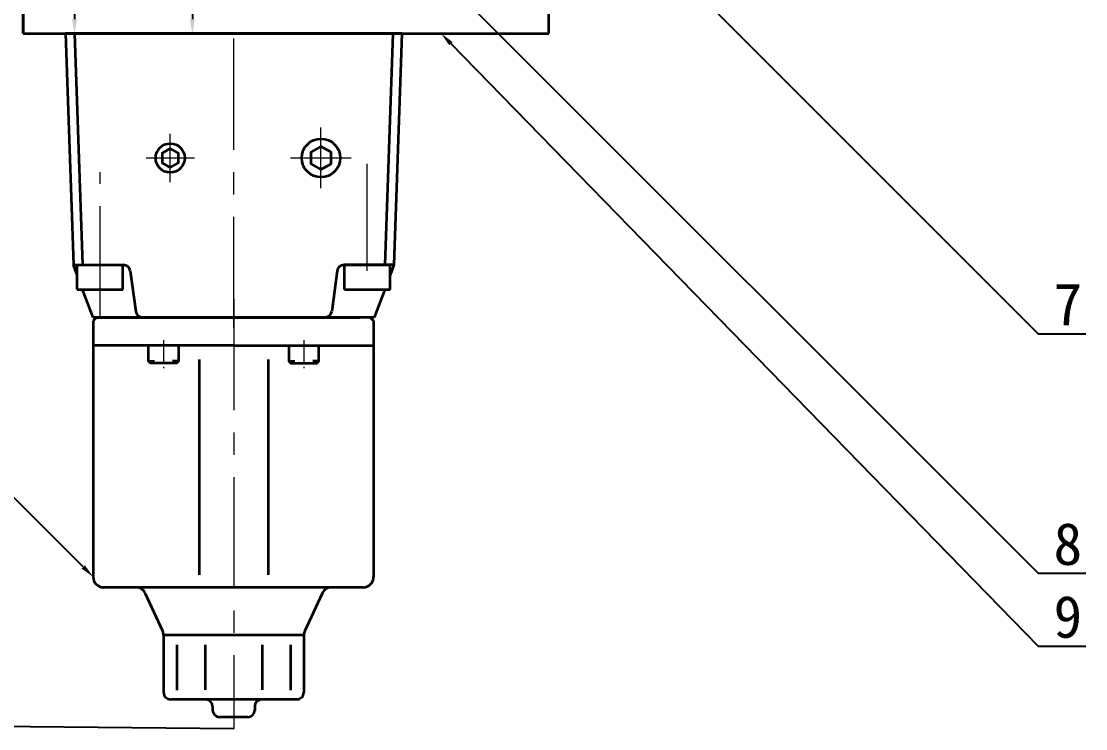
# Model space of a CAD drawing. Header units: millimetres. Extents: x 747 to 1827, y 470 to 2062.
# Drawn here: x 906.6 to 1210.1, y 1343.7 to 1545.5 of the extents above; entities that cross this region are included whole.
import ezdxf
from ezdxf import colors
from ezdxf.entities.mleader import LeaderData, LeaderLine
from ezdxf.math import Vec2, Vec3

# ---------------------------------------------------------------- set-up
doc = ezdxf.new("R2010")
doc.units = ezdxf.units.MM
doc.header["$PDSIZE"] = -1
for name, pattern in [('CENTER', [10.16, 6.35, -1.27, 1.27, -1.27]), ('CENTERX2', [20.32, 12.7, -2.54, 2.54, -2.54]), ('HIDDEN', [1.905, 1.27, -0.635])]:
    doc.linetypes.add(name, pattern=pattern)
doc.layers.get('0').update_dxf_attribs({"lineweight": 35})
doc.layers.get('Defpoints').update_dxf_attribs({"lineweight": 35})
for name, color, linetype, lineweight in [('CENTER', 1, 'CENTER', 18), ('HIDDEN', 3, 'HIDDEN', 18), ('中心线层', 1, 'CENTERX2', 25), ('标注层', 4, 'Continuous', 18), ('细线层', 4, 'Continuous', 35)]:
    doc.layers.add(name, color=color, linetype=linetype, lineweight=lineweight)
doc.dimstyles.new('ISO-25', dxfattribs={"dimtxt": 2.5, "dimasz": 2.5, "dimexe": 1.25, "dimexo": 0.625, "dimtad": 1, "dimtxsty": 'Standard', "dimcen": 2.5, "dimadec": 0, "dimazin": 0, "dimtfac": 1, "dimtmove": 0, "dimatfit": 3, "dimfxl": 1, "dimarcsym": 0})

# ---------------------------------------------------------------- blocks, each defined once
blk = doc.blocks.new('E321A')
for p, q in [((-4, 114), (4, 114)), ((-6, 111), (-6, 112)), ((6, 111), (6, 112)), ((-20, 90.66), (-20, 107)), ((-18, 109), (-13, 109)), ((-16.25, 93.37), (-16.25, 106.37)), ((-13, 109), (0, 109)), ((-8.16, 93.37), (-8.16, 106.28)), ((0, 109), (18, 109)), ((8.16, 93.37), (8.16, 106.28)), ((16.25, 93.37), (16.25, 106.37)), ((20, 90.66), (20, 107)), ((-25.2, 78.74), (-20.28, 89.4)), ((-20, 90.66), (20, 90.66)), ((25.2, 78.74), (20.28, 89.4)), ((-36.92, 77), (5.08, 77)), ((0, 77), (38, 77)), ((27, 77), (37.08, 77)), ((-39.92, 7), (-39.92, 74)), ((-9.83, 12.02), (-9.83, 73.44)), ((9.83, 12.02), (9.83, 73.44)), ((40.08, 7), (40.08, 74)), ((-24.25, 12.45), (-22.55, 12.45)), ((-15.75, 12.45), (-17.45, 12.45)), ((15.75, 12.45), (17.45, 12.45)), ((24.25, 12.45), (22.55, 12.45)), ((0, 8), (-39.92, 8)), ((0, 8), (40.08, 8)), ((40.08, 1), (40.08, 7)), ((-38.92, 0), (-39.92, 1)), ((0, 0), (-35.9, 0)), ((39.08, 0), (0, 0)), ((39.08, 0), (40.08, 1))]:
    blk.add_line(p, q)
at = {"color": 7, "linetype": 'Continuous'}
blk.add_line((-39.92, 1), (-39.92, 7), dxfattribs=at)
for points in [[(-15.75, 8), (-15.75, 12.45), (-16.3, 13), (-23.7, 13), (-24.25, 12.45), (-24.25, 8)], [(15.75, 8), (15.75, 12.45), (16.3, 13), (23.7, 13), (24.25, 12.45), (24.25, 8)]]:
    blk.add_lwpolyline(points)
for centre, radius, start, end in [((-4, 112), 2, 90, 180), ((4, 112), 2, 0, 90), ((-8, 111), 2, 270, 0), ((8, 111), 2, 180, 270), ((-18, 107), 2, 90, 180), ((18, 107), 2, 0, 90), ((-23, 90.66), 3, 335.2249, 0), ((23, 90.66), 3, 180, 204.7751), ((-36.92, 74), 3, 90, 180), ((-27.92, 80), 3, 270, 335.2249), ((27.92, 80), 3, 204.7751, 270), ((37.08, 74), 3, 0, 90)]:
    blk.add_arc(centre, radius, start, end)
at = {"layer": 'CENTER', "ltscale": 5}
blk.add_line((0, -5.26), (0, 117.34), dxfattribs=at)
at = {"layer": 'CENTER'}
for p, q in [((-20, 6.5), (-20, 14.5)), ((20, 6.5), (20, 14.5))]:
    blk.add_line(p, q, dxfattribs=at)
at = {"layer": 'HIDDEN', "color": 7, "linetype": 'Continuous'}
blk.add_line((-38.92, 0), (-35.9, 0), dxfattribs=at)
blk = doc.blocks.new('*D134')
at = {"layer": 'Defpoints', "color": 0, "lineweight": 35, "transparency": 16777216}
for p in [(755, 1766.88), (970.97, 1764.92), (967.14, 1343.7)]:
    blk.add_point(p, dxfattribs=at)
at = {"layer": '标注层', "color": 0, "lineweight": -2, "transparency": 16777216}
for p, q in [((970.97, 1764.92), (753, 1766.89)), ((751.21, 1349.74), (754.96, 1762.8)), ((967.14, 1343.7), (749.18, 1345.68))]:
    blk.add_line(p, q, dxfattribs=at)
at = {"layer": '标注层', "color": 0, "lineweight": 35, "transparency": 16777216}
for points in [[(754.28, 1762.8), (755.64, 1762.79), (755, 1766.88)], [(750.53, 1349.74), (751.89, 1349.73), (751.18, 1345.66)]]:
    blk.add_solid(points, dxfattribs=at)
at = {"layer": '标注层', "color": 0, "lineweight": 18, "transparency": 16777216, "insert": (749.81, 1556.3), "char_height": 3.5, "attachment_point": 5, "rotation": 89.4798}
blk.add_mtext('421', dxfattribs=at)
blk = doc.blocks.new('*D124')
at = {"layer": 'Defpoints', "color": 0, "lineweight": 35, "transparency": 16777216}
for p in [(932.07, 1602.03), (921.74, 1542.03), (932.07, 1542.03)]:
    blk.add_point(p, dxfattribs=at)
at = {"layer": '细线层', "color": 0, "lineweight": -2, "transparency": 16777216}
for p, q in [((932.07, 1602.03), (919.74, 1602.03)), ((921.74, 1597.95), (921.74, 1546.11)), ((932.07, 1542.03), (919.74, 1542.03))]:
    blk.add_line(p, q, dxfattribs=at)
at = {"layer": '细线层', "color": 0, "lineweight": 35, "transparency": 16777216}
for points in [[(921.06, 1597.95), (922.42, 1597.95), (921.74, 1602.03)], [(921.06, 1546.11), (922.42, 1546.11), (921.74, 1542.03)]]:
    blk.add_solid(points, dxfattribs=at)
at = {"layer": '细线层', "color": 0, "lineweight": 18, "transparency": 16777216, "insert": (918.47, 1572.03), "char_height": 3.5, "attachment_point": 5, "rotation": 90}
blk.add_mtext('60', dxfattribs=at)
blk = doc.blocks.new('*D128')
at = {"layer": 'Defpoints', "color": 0, "lineweight": 35, "transparency": 16777216}
for p in [(967.07, 1617.57), (955.35, 1542.03), (967.14, 1542.03)]:
    blk.add_point(p, dxfattribs=at)
at = {"layer": '细线层', "color": 0, "lineweight": -2, "transparency": 16777216}
for p, q in [((967.07, 1617.57), (953.35, 1617.57)), ((955.35, 1613.49), (955.35, 1546.11)), ((967.14, 1542.03), (953.35, 1542.03))]:
    blk.add_line(p, q, dxfattribs=at)
at = {"layer": '细线层', "color": 0, "lineweight": 35, "transparency": 16777216}
for points in [[(954.67, 1613.49), (956.03, 1613.49), (955.35, 1617.57)], [(954.67, 1546.11), (956.03, 1546.11), (955.35, 1542.03)]]:
    blk.add_solid(points, dxfattribs=at)
at = {"layer": '细线层', "color": 0, "lineweight": 18, "transparency": 16777216, "insert": (952.08, 1579.8), "char_height": 3.5, "attachment_point": 5, "rotation": 90}
blk.add_mtext('76', dxfattribs=at)

msp = doc.modelspace()

# ---------------------------------------------------------------- linework, layer by layer
at = {"color": 7, "linetype": 'Continuous', "lineweight": 35}
for p, q in [((907.066, 1692.034), (907.066, 1542.034)), ((1057.066, 1542.034), (1057.066, 1562.034)), ((907.066, 1542.034), (1057.066, 1542.034))]:
    msp.add_line(p, q, dxfattribs=at)
at = {"lineweight": 35}
for p, q in [((907.066, 1542.034), (907.066, 1572.034)), ((922.541, 1469.034), (922.541, 1476.034)), ((922.541, 1476.034), (935.541, 1476.034)), ((935.541, 1469.034), (935.541, 1476.034)), ((998.741, 1469.034), (998.741, 1476.034)), ((998.741, 1476.034), (1011.741, 1476.034)), ((1011.741, 1469.034), (1011.741, 1476.034)), ((922.541, 1469.034), (935.541, 1469.034)), ((998.741, 1469.034), (1011.741, 1469.034))]:
    msp.add_line(p, q, dxfattribs=at)
for p, q in [((1015.141, 1542.034), (919.141, 1542.034)), ((919.141, 1542.034), (921.446, 1476.034)), ((921.742, 1542.034), (924.047, 1476.034)), ((1012.54, 1542.034), (1010.235, 1476.034)), ((1015.141, 1542.034), (1012.836, 1476.034)), ((922.541, 1473.099), (921.446, 1476.034)), ((921.446, 1476.034), (935.668, 1476.034)), ((1012.836, 1476.034), (998.614, 1476.034)), ((1012.836, 1476.034), (1011.741, 1473.099)), ((937.651, 1474.299), (939.191, 1462.769)), ((996.632, 1474.299), (995.091, 1462.769)), ((927.043, 1461.034), (924.058, 1469.034)), ((1010.225, 1469.034), (1007.24, 1461.034)), ((1007.24, 1461.034), (927.043, 1461.034))]:
    msp.add_line(p, q)
for points in [[(949.041, 1503.842), (951.373, 1505.188), (951.373, 1507.88), (949.041, 1509.227), (946.71, 1507.88), (946.71, 1505.188)], [(992.041, 1503.218), (994.913, 1504.876), (994.913, 1508.192), (992.041, 1509.851), (989.169, 1508.192), (989.169, 1504.876)]]:
    msp.add_lwpolyline(points, close=True)
for centre, radius in [((992.041, 1506.534), 5.5), ((949.041, 1506.534), 4.15)]:
    msp.add_circle(centre, radius)
for centre, start, end in [((935.668, 1474.034), 7.60975, 90), ((998.614, 1474.034), 90, 172.39025), ((941.174, 1463.034), 187.60975, 270), ((993.109, 1463.034), 270, 352.39025)]:
    msp.add_arc(centre, 2, start, end)
at = {"layer": 'CENTER', "ltscale": 5}
for p, q in [((967.141, 1458.034), (967.141, 1545.034)), ((992.041, 1497.884), (992.041, 1515.184)), ((949.041, 1499.639), (949.041, 1513.429)), ((942.146, 1506.534), (955.936, 1506.534)), ((983.391, 1506.534), (1000.691, 1506.534)), ((1005.241, 1474.313), (1005.241, 1504.848)), ((929.041, 1461.034), (929.041, 1502.454))]:
    msp.add_line(p, q, dxfattribs=at)
at = {"layer": '中心线层', "lineweight": 18}
msp.add_line((907.066, 1545.034), (907.066, 1545.034), dxfattribs=at)

# ---------------------------------------------------------------- block references
at = {"rotation": 180}
msp.add_blockref('E321A', (967.141, 1461.034), dxfattribs=at)

# ---------------------------------------------------------------- dimensions: what is measured, and where the dimension line sits
at = {"layer": '标注层', "lineweight": 18}
dim = msp.add_aligned_dim(p1=(967.141, 1343.696), p2=(970.966, 1764.916), distance=215.974, text='421', dimstyle='ISO-25', override={"dimtxt": 3.5, "dimasz": 4.08, "dimexe": 2, "dimexo": 0, "dimgap": 1.524, "dimtoh": 1, "dimzin": 0, "dimadec": 2, "dimtzin": 0}, dxfattribs=at)
dim.commit()
dim.dimension.update_dxf_attribs({"geometry": '*D134', "text_midpoint": (749.814, 1556.297)})
at = {"layer": '细线层', "lineweight": 18}
for base, p1, p2, picture, middle in [((955.354, 1542.034), (967.066, 1617.573), (967.141, 1542.034), '*D128', (952.08, 1579.803)), ((921.742, 1542.034), (932.066, 1602.034), (932.066, 1542.034), '*D124', (918.468, 1572.034))]:
    dim = msp.add_linear_dim(base=base, p1=p1, p2=p2, angle=90, dimstyle='ISO-25', override={"dimtxt": 3.5, "dimasz": 4.08, "dimexe": 2, "dimexo": 0, "dimgap": 1.524, "dimtoh": 1, "dimdec": 0, "dimzin": 0, "dimadec": 2, "dimtdec": 0, "dimtzin": 0}, dxfattribs=at)
    dim.commit()
    dim.dimension.update_dxf_attribs({"geometry": picture, "text_midpoint": middle})

# ---------------------------------------------------------------- leaders
at = {"layer": '标注层', "lineweight": 18}
ml = msp.add_multileader_mtext('Standard', dxfattribs=at)
ml.set_content('7', color=256)
ml.set_leader_properties()
ml.build(insert=Vec2(0, 0))
ml.multileader.update_dxf_attribs({"text_left_attachment_type": 6, "text_right_attachment_type": 6, "text_top_attachment_type": 10, "text_bottom_attachment_type": 10, "dogleg_length": 0.36})
ctx = ml.context
ctx.base_point, ctx.char_height, ctx.landing_gap_size, ctx.plane_origin = Vec3(1196.963, 1456.397), 12, 4, Vec3(1027.066, 1625.934)
ctx.left_attachment, ctx.right_attachment, ctx.top_attachment, ctx.bottom_attachment = 6, 6, 10, 10
notes = []
notes.append((ctx, [(0, (1, 1, 0), (1196.603, 1456.397), (1, 0), 0.36, [(0, [(1027.066, 1625.934)], 0, [])])]))
ctx.mtext.insert, ctx.mtext.flow_direction = Vec3(1200.963, 1470.797), 5
ml = msp.add_multileader_mtext('Standard', dxfattribs=at)
ml.set_content('8', color=256)
ml.set_leader_properties()
ml.build(insert=Vec2(0, 0))
ml.multileader.update_dxf_attribs({"text_left_attachment_type": 6, "text_right_attachment_type": 6, "text_top_attachment_type": 10, "text_bottom_attachment_type": 10, "dogleg_length": 0.36})
ctx = ml.context
ctx.base_point, ctx.char_height, ctx.landing_gap_size, ctx.plane_origin = Vec3(1196.963, 1388.036), 12, 4, Vec3(967.066, 1617.573)
ctx.left_attachment, ctx.right_attachment, ctx.top_attachment, ctx.bottom_attachment = 6, 6, 10, 10
notes.append((ctx, [(0, (1, 1, 0), (1196.603, 1388.036), (1, 0), 0.36, [(0, [(967.066, 1617.573)], 0, [])])]))
ctx.mtext.insert, ctx.mtext.flow_direction = Vec3(1200.963, 1402.436), 5
ml = msp.add_multileader_mtext('Standard', dxfattribs=at)
ml.set_content('1', color=256)
ml.set_leader_properties()
ml.build(insert=Vec2(0, 0))
ml.multileader.update_dxf_attribs({"text_left_attachment_type": 6, "text_right_attachment_type": 6, "text_top_attachment_type": 10, "text_bottom_attachment_type": 10, "dogleg_length": 0.36})
ctx = ml.context
ctx.base_point, ctx.char_height, ctx.landing_gap_size, ctx.plane_origin = Vec3(761.924, 1539.816), 12, 4, Vec3(927.066, 1387.034)
ctx.left_attachment, ctx.right_attachment, ctx.top_attachment, ctx.bottom_attachment, ctx.text_align_type = 6, 6, 10, 10, 2
notes.append((ctx, [(0, (1, 1, 0), (774.284, 1539.816), (-1, 0), 0.36, [(0, [(927.066, 1387.034)], 0, [])])]))
ctx.mtext.insert, ctx.mtext.alignment, ctx.mtext.flow_direction = Vec3(769.924, 1554.216), 3, 5
ml = msp.add_multileader_mtext('Standard', dxfattribs=at)
ml.set_content('9', color=256)
ml.set_leader_properties()
ml.build(insert=Vec2(0, 0))
ml.multileader.update_dxf_attribs({"text_left_attachment_type": 6, "text_right_attachment_type": 6, "text_top_attachment_type": 10, "text_bottom_attachment_type": 10, "dogleg_length": 0.36})
ctx = ml.context
ctx.base_point, ctx.char_height, ctx.landing_gap_size, ctx.plane_origin = Vec3(1196.963, 1367.255), 12, 4, Vec3(1026.298, 1542.034)
ctx.left_attachment, ctx.right_attachment, ctx.top_attachment, ctx.bottom_attachment = 6, 6, 10, 10
notes.append((ctx, [(0, (1, 1, 0), (1196.603, 1367.255), (1, 0), 0.36, [(0, [(1026.298, 1542.034)], 0, [])])]))
ctx.mtext.insert, ctx.mtext.flow_direction = Vec3(1200.963, 1381.655), 5
for ctx, leaders in notes:
    for number, flags, end, landing, length, lines in leaders:
        leader = LeaderData()
        leader.index, (leader.has_last_leader_line, leader.has_dogleg_vector, leader.attachment_direction) = number, flags
        leader.last_leader_point, leader.dogleg_vector, leader.dogleg_length = Vec3(end), Vec3(landing), length
        for number, points, colour, breaks in lines:
            line = LeaderLine()
            line.index, line.vertices, line.color, line.breaks = number, Vec3.list(points), colors.encode_raw_color(colour), breaks
            leader.lines.append(line)
        ctx.leaders.append(leader)

doc.saveas('drawing.dxf')
